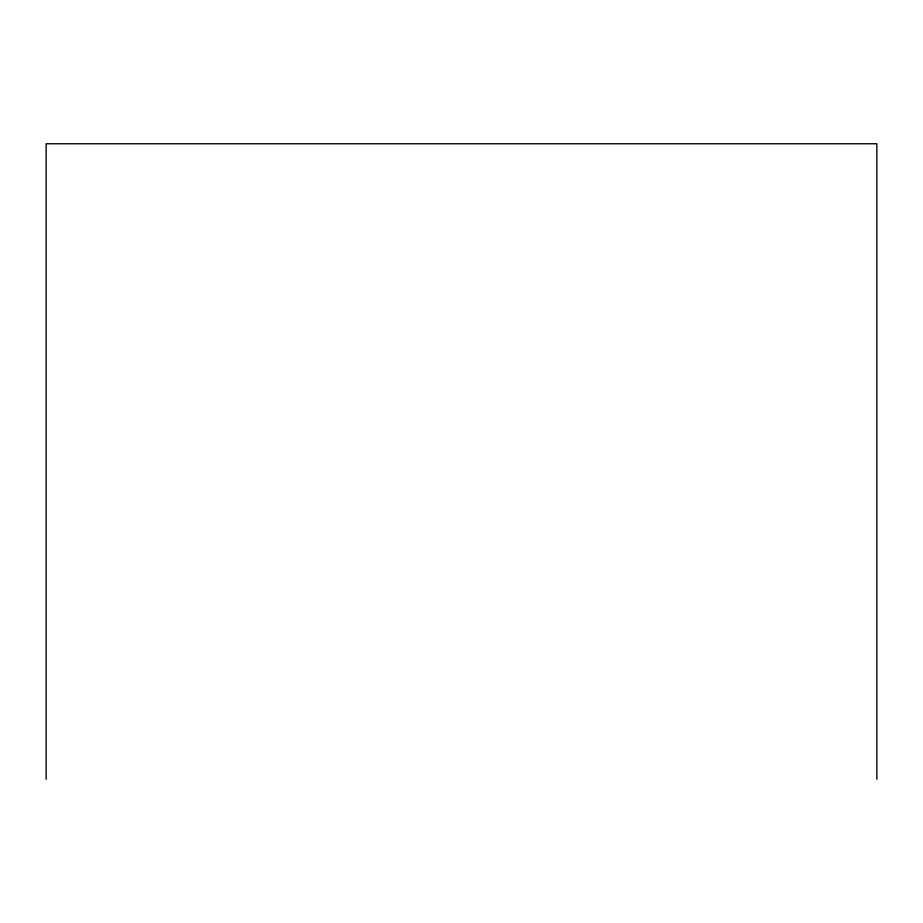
<?xml version="1.0" encoding="UTF-8"?>
<svg xmlns="http://www.w3.org/2000/svg" width="923" height="923" viewBox="0 0 923 923"><rect width="100%" height="100%" fill="white"/><g stroke="black" fill="none" stroke-linecap="round" stroke-linejoin="round"><path stroke-width="1.38" d="M876.85 779.243L876.85 143.757L46.15 143.757L46.15 779.243"/></g></svg>
